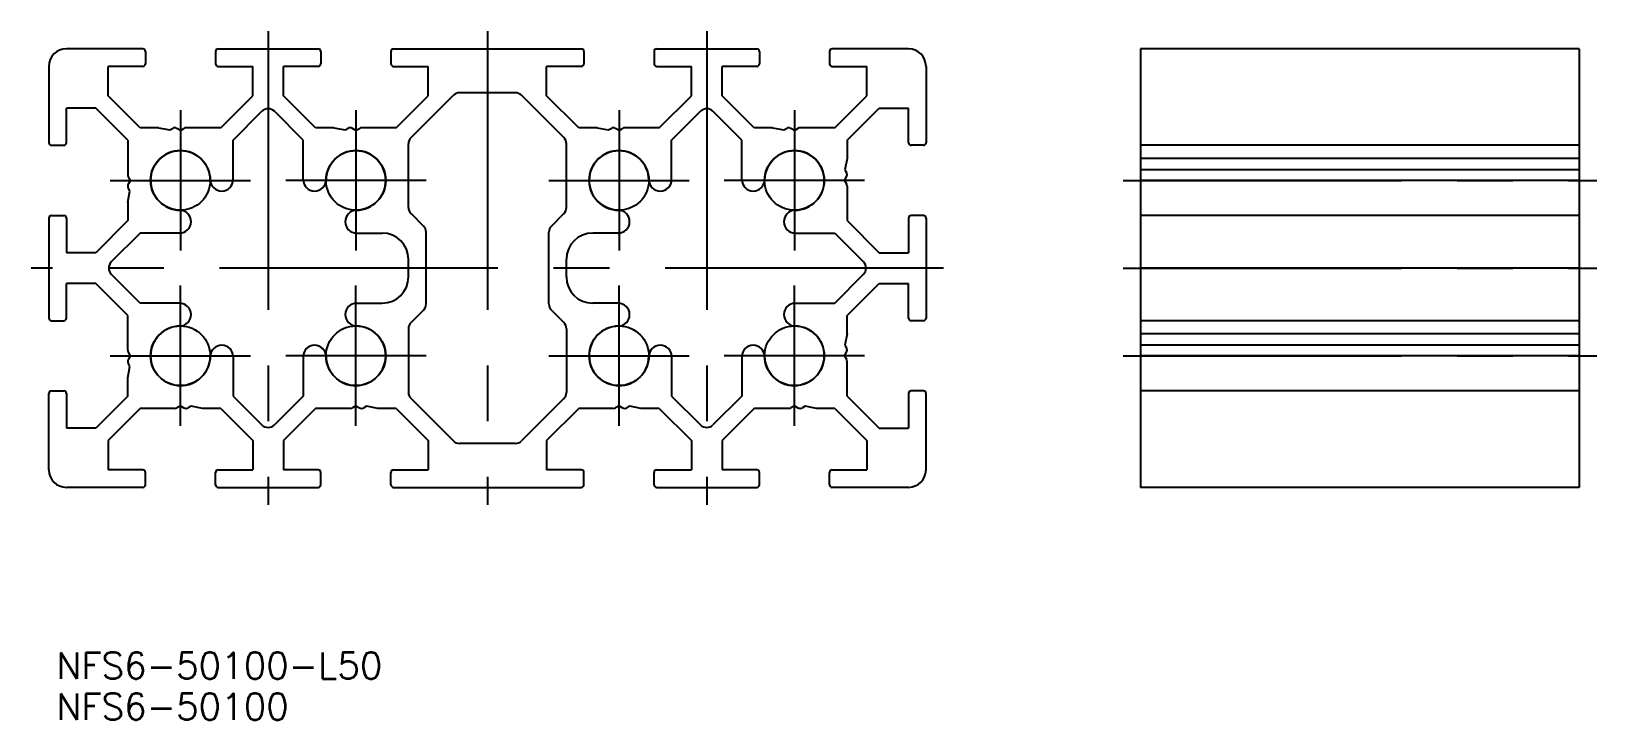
# Model space of a CAD drawing. Extents: x -52 to 126, y -51 to 27.
import ezdxf

# ---------------------------------------------------------------- set-up
doc = ezdxf.new("R2010")
doc.units = 0
doc.linetypes.add('CENTER', pattern=[50.8, 31.75, -6.35, 6.35, -6.35])
doc.linetypes.add('PHANTOM', pattern=[63.5, 31.75, -6.35, 6.35, -6.35, 6.35, -6.35])
doc.layers.get('0').update_dxf_attribs({"linetype": 'CONTINUOUS'})
doc.layers.add('CENTER', color=1, linetype='CENTER')
doc.styles.get("Standard").update_dxf_attribs({"font": 'txt.shx', "height": 3, "bigfont": 'bigfont.shx'})

# ---------------------------------------------------------------- blocks, each defined once
blk = doc.blocks.new('*U2')
at = {"color": 7, "linetype": 'CONTINUOUS'}
blk.add_text('NFS6-50100-L50', height=3, dxfattribs=at).set_placement((-49.13, -46.82))
blk = doc.blocks.new('*U3')
at = {"color": 7, "linetype": 'CONTINUOUS'}
blk.add_text('NFS6-50100', height=3, dxfattribs=at).set_placement((-49.13, -51.49))

msp = doc.modelspace()

# ---------------------------------------------------------------- linework, layer by layer
at = {"color": 7, "linetype": 'CONTINUOUS'}
for p, q in [((-39.3, 25), (-48, 25)), ((-30.7, 25), (-19.3, 25)), ((-10.7, 25), (10.7, 25)), ((19.3, 25), (30.7, 25)), ((48, 25), (39.3, 25)), ((124.46, 25), (74.46, 25)), ((74.46, 25), (74.46, -25)), ((124.46, 25), (124.46, -25)), ((-39, 24.7), (-39, 23.3)), ((-31, 24.7), (-31, 23.3)), ((-19, 24.7), (-19, 23.3)), ((-11, 24.7), (-11, 23.3)), ((11, 24.7), (11, 23.3)), ((19, 24.7), (19, 23.3)), ((31, 24.7), (31, 23.3)), ((39, 24.7), (39, 23.3)), ((-50, 23), (-50, 14.3)), ((-43.25, 19.66), (-43.25, 23)), ((-39.3, 23), (-43.25, 23)), ((-30.7, 23), (-26.75, 23)), ((-26.75, 19.66), (-26.75, 23)), ((-23.25, 19.66), (-23.25, 23)), ((-19.3, 23), (-23.25, 23)), ((-10.7, 23), (-6.75, 23)), ((-6.75, 19.66), (-6.75, 23)), ((6.75, 19.66), (6.75, 23)), ((10.7, 23), (6.75, 23)), ((19.3, 23), (23.25, 23)), ((23.25, 19.66), (23.25, 23)), ((26.75, 19.66), (26.75, 23)), ((30.7, 23), (26.75, 23)), ((39.3, 23), (43.25, 23)), ((43.25, 19.66), (43.25, 23)), ((50, 23), (50, 14.3)), ((-39.59, 16), (-43.25, 19.66)), ((-30.41, 16), (-26.75, 19.66)), ((-19.59, 16), (-23.25, 19.66)), ((-10.41, 16), (-6.75, 19.66)), ((-8.71, 14.88), (-3.88, 19.71)), ((3.17, 20), (-3.17, 20)), ((8.71, 14.88), (3.88, 19.71)), ((10.41, 16), (6.75, 19.66)), ((19.59, 16), (23.25, 19.66)), ((30.41, 16), (26.75, 19.66)), ((39.59, 16), (43.25, 19.66)), ((-44.66, 18.25), (-48, 18.25)), ((-48, 14.3), (-48, 18.25)), ((-41, 14.59), (-44.66, 18.25)), ((-29, 14.59), (-25.71, 17.88)), ((-21, 14.59), (-24.29, 17.88)), ((21, 14.59), (24.29, 17.88)), ((29, 14.59), (25.71, 17.88)), ((41, 14.59), (44.66, 18.25)), ((44.66, 18.25), (48, 18.25)), ((48, 14.3), (48, 18.25)), ((-41, 14.59), (-41, 10.65)), ((-37.5, 16), (-39.59, 16)), ((-37.5, 16), (-36.22, 15.75)), ((-36.22, 15.75), (-35.9, 15.93)), ((-35, 15.7), (-35.4, 15.93)), ((-35, 15.7), (-34.6, 15.93)), ((-30.41, 16), (-34.35, 16)), ((-29, 10.09), (-29, 14.59)), ((-21, 10.09), (-21, 14.59)), ((-17.5, 16), (-19.59, 16)), ((-17.5, 16), (-16.22, 15.75)), ((-16.22, 15.75), (-15.9, 15.93)), ((-15, 15.7), (-15.4, 15.93)), ((-15, 15.7), (-14.6, 15.93)), ((-10.41, 16), (-14.35, 16)), ((12.5, 16), (10.41, 16)), ((12.5, 16), (13.78, 15.75)), ((13.78, 15.75), (14.1, 15.93)), ((15, 15.7), (14.6, 15.93)), ((15, 15.7), (15.4, 15.93)), ((19.59, 16), (15.65, 16)), ((21, 10.09), (21, 14.59)), ((29, 10.09), (29, 14.59)), ((32.5, 16), (30.41, 16)), ((32.5, 16), (33.78, 15.75)), ((33.78, 15.75), (34.1, 15.93)), ((35, 15.7), (34.6, 15.93)), ((35, 15.7), (35.4, 15.93)), ((39.59, 16), (35.65, 16)), ((41, 14.59), (41, 12.5)), ((-49.7, 14), (-48.3, 14)), ((-9, 6.91), (-9, 14.17)), ((9, 6.91), (9, 14.17)), ((41, 12.5), (40.75, 11.22)), ((49.7, 14), (48.3, 14)), ((124.46, 14), (74.46, 14)), ((124.46, 12.5), (74.46, 12.5)), ((40.75, 11.22), (40.93, 10.9)), ((124.46, 11.22), (74.46, 11.22)), ((-40.7, 10), (-40.93, 10.4)), ((-40.7, 10), (-40.93, 9.6)), ((-40.75, 8.78), (-40.93, 9.1)), ((40.7, 10), (40.93, 10.4)), ((40.7, 10), (40.93, 9.6)), ((41, 9.35), (41, 5.41)), ((124.46, 10), (74.46, 10)), ((-41, 7.5), (-40.75, 8.78)), ((-41, 7.5), (-41, 5.41)), ((-50, 5.7), (-50, -5.7)), ((-49.7, 6), (-48.3, 6)), ((-48, 5.7), (-48, 1.75)), ((-41, 5.41), (-44.66, 1.75)), ((-8.71, 6.21), (-7.29, 4.79)), ((8.71, 6.21), (7.29, 4.79)), ((41, 5.41), (44.66, 1.75)), ((48, 5.7), (48, 1.75)), ((49.7, 6), (48.3, 6)), ((50, 5.7), (50, -5.7)), ((124.46, 6), (74.46, 6)), ((-39.59, 4), (-42.88, 0.71)), ((-35.09, 4), (-39.59, 4)), ((-14.91, 4), (-12, 4)), ((-7, -4.09), (-7, 4.09)), ((7, -4.09), (7, 4.09)), ((14.91, 4), (12, 4)), ((35.09, 4), (39.59, 4)), ((39.59, 4), (42.88, 0.71)), ((-44.66, 1.75), (-48, 1.75)), ((-9, -1), (-9, 1)), ((9, -1), (9, 1)), ((44.66, 1.75), (48, 1.75)), ((124.46, 0), (74.46, 0)), ((-44.66, -1.75), (-48, -1.75)), ((-48, -5.7), (-48, -1.75)), ((-41, -5.41), (-44.66, -1.75)), ((-39.59, -4), (-42.88, -0.71)), ((39.59, -4), (42.88, -0.71)), ((41, -5.41), (44.66, -1.75)), ((44.66, -1.75), (48, -1.75)), ((48, -5.7), (48, -1.75)), ((-35.09, -4), (-39.59, -4)), ((-14.91, -4), (-12, -4)), ((-8.71, -6.21), (-7.29, -4.79)), ((8.71, -6.21), (7.29, -4.79)), ((14.91, -4), (12, -4)), ((35.09, -4), (39.59, -4)), ((-49.7, -6), (-48.3, -6)), ((-41, -9.35), (-41, -5.41)), ((-9, -6.91), (-9, -14.17)), ((9, -6.91), (9, -14.17)), ((41, -7.5), (41, -5.41)), ((49.7, -6), (48.3, -6)), ((124.46, -6), (74.46, -6)), ((41, -7.5), (40.75, -8.78)), ((40.75, -8.78), (40.93, -9.1)), ((124.46, -7.5), (74.46, -7.5)), ((124.46, -8.78), (74.46, -8.78)), ((-40.7, -10), (-40.93, -9.6)), ((-40.7, -10), (-40.93, -10.4)), ((-29, -10.09), (-29, -14.59)), ((-21, -10.09), (-21, -14.59)), ((21, -10.09), (21, -14.59)), ((29, -10.09), (29, -14.59)), ((40.7, -10), (40.93, -9.6)), ((40.7, -10), (40.93, -10.4)), ((41, -14.59), (41, -10.65)), ((124.46, -10), (74.46, -10)), ((-41, -12.5), (-40.75, -11.22)), ((-40.75, -11.22), (-40.93, -10.9)), ((-49.7, -14), (-48.3, -14)), ((-41, -14.59), (-41, -12.5)), ((49.7, -14), (48.3, -14)), ((124.46, -14), (74.46, -14)), ((-50, -23), (-50, -14.3)), ((-48, -14.3), (-48, -18.25)), ((-41, -14.59), (-44.66, -18.25)), ((-39.59, -16), (-43.25, -19.66)), ((-35.65, -16), (-39.59, -16)), ((-35, -15.7), (-35.4, -15.93)), ((-35, -15.7), (-34.6, -15.93)), ((-33.78, -15.75), (-34.1, -15.93)), ((-32.5, -16), (-33.78, -15.75)), ((-30.41, -16), (-32.5, -16)), ((-30.41, -16), (-26.75, -19.66)), ((-29, -14.59), (-25.71, -17.88)), ((-21, -14.59), (-24.29, -17.88)), ((-19.59, -16), (-23.25, -19.66)), ((-15.65, -16), (-19.59, -16)), ((-15, -15.7), (-15.4, -15.93)), ((-15, -15.7), (-14.6, -15.93)), ((-13.78, -15.75), (-14.1, -15.93)), ((-12.5, -16), (-13.78, -15.75)), ((-10.41, -16), (-12.5, -16)), ((-10.41, -16), (-6.75, -19.66)), ((-8.71, -14.88), (-3.88, -19.71)), ((8.71, -14.88), (3.88, -19.71)), ((10.41, -16), (6.75, -19.66)), ((14.35, -16), (10.41, -16)), ((15, -15.7), (14.6, -15.93)), ((15, -15.7), (15.4, -15.93)), ((16.22, -15.75), (15.9, -15.93)), ((17.5, -16), (16.22, -15.75)), ((19.59, -16), (17.5, -16)), ((19.59, -16), (23.25, -19.66)), ((21, -14.59), (24.29, -17.88)), ((29, -14.59), (25.71, -17.88)), ((30.41, -16), (26.75, -19.66)), ((34.35, -16), (30.41, -16)), ((35, -15.7), (34.6, -15.93)), ((35, -15.7), (35.4, -15.93)), ((36.22, -15.75), (35.9, -15.93)), ((37.5, -16), (36.22, -15.75)), ((39.59, -16), (37.5, -16)), ((39.59, -16), (43.25, -19.66)), ((41, -14.59), (44.66, -18.25)), ((48, -14.3), (48, -18.25)), ((50, -23), (50, -14.3)), ((-44.66, -18.25), (-48, -18.25)), ((44.66, -18.25), (48, -18.25)), ((-43.25, -19.66), (-43.25, -23)), ((-26.75, -19.66), (-26.75, -23)), ((-23.25, -19.66), (-23.25, -23)), ((-6.75, -19.66), (-6.75, -23)), ((3.17, -20), (-3.17, -20)), ((6.75, -19.66), (6.75, -23)), ((23.25, -19.66), (23.25, -23)), ((26.75, -19.66), (26.75, -23)), ((43.25, -19.66), (43.25, -23)), ((-39.3, -23), (-43.25, -23)), ((-30.7, -23), (-26.75, -23)), ((-19.3, -23), (-23.25, -23)), ((-10.7, -23), (-6.75, -23)), ((10.7, -23), (6.75, -23)), ((19.3, -23), (23.25, -23)), ((30.7, -23), (26.75, -23)), ((39.3, -23), (43.25, -23)), ((-39, -24.7), (-39, -23.3)), ((-31, -24.7), (-31, -23.3)), ((-19, -24.7), (-19, -23.3)), ((-11, -24.7), (-11, -23.3)), ((11, -24.7), (11, -23.3)), ((19, -24.7), (19, -23.3)), ((31, -24.7), (31, -23.3)), ((39, -24.7), (39, -23.3)), ((-39.3, -25), (-48, -25)), ((-30.7, -25), (-19.3, -25)), ((-10.7, -25), (10.7, -25)), ((19.3, -25), (30.7, -25)), ((48, -25), (39.3, -25)), ((124.46, -25), (74.46, -25))]:
    msp.add_line(p, q, dxfattribs=at)
at = {"color": 3, "linetype": 'PHANTOM'}
for centre in [(-35, 10), (-15, 10), (15, 10), (35, 10), (-35, -10), (-15, -10), (15, -10), (35, -10)]:
    msp.add_circle(centre, 3.4, dxfattribs=at)
at = {"color": 7, "linetype": 'CONTINUOUS'}
for centre, radius, start, end in [((-48, 23), 2, 90, 180), ((-39.3, 24.7), 0.3, 0, 90), ((-30.7, 24.7), 0.3, 90, 180), ((-19.3, 24.7), 0.3, 0, 90), ((-10.7, 24.7), 0.3, 90, 180), ((10.7, 24.7), 0.3, 0, 90), ((19.3, 24.7), 0.3, 90, 180), ((30.7, 24.7), 0.3, 0, 90), ((39.3, 24.7), 0.3, 90, 180), ((48, 23), 2, 0, 90), ((-39.3, 23.3), 0.3, 270, 0), ((-30.7, 23.3), 0.3, 180, 270), ((-19.3, 23.3), 0.3, 270, 0), ((-10.7, 23.3), 0.3, 180, 270), ((10.7, 23.3), 0.3, 270, 0), ((19.3, 23.3), 0.3, 180, 270), ((30.7, 23.3), 0.3, 270, 0), ((39.3, 23.3), 0.3, 180, 270), ((-3.17, 19), 1, 90, 135), ((3.17, 19), 1, 45, 90), ((-25, 17.17), 1, 45, 135), ((25, 17.17), 1, 45, 135), ((-49.7, 14.3), 0.3, 180, 270), ((-48.3, 14.3), 0.3, 270, 0), ((-35.65, 15.5), 0.5, 60, 120), ((-34.35, 15.5), 0.5, 90, 120), ((-15.65, 15.5), 0.5, 60, 120), ((-14.35, 15.5), 0.5, 90, 120), ((-8, 14.17), 1, 135, 180), ((8, 14.17), 1, 0, 45), ((14.35, 15.5), 0.5, 60, 120), ((15.65, 15.5), 0.5, 90, 120), ((34.35, 15.5), 0.5, 60, 120), ((35.65, 15.5), 0.5, 90, 120), ((48.3, 14.3), 0.3, 180, 270), ((49.7, 14.3), 0.3, 270, 0), ((-35, 10), 3.4, 1.0608, 268.9392), ((-15, 10), 3.4, 271.0608, 178.9392), ((15, 10), 3.4, 1.0608, 268.9392), ((35, 10), 3.4, 271.0608, 178.9392), ((40.5, 10.65), 0.5, 330, 30), ((-40.5, 10.65), 0.5, 180, 210), ((-40.5, 9.35), 0.5, 150, 210), ((-30.3, 10.09), 1.3, 181.0608, 0), ((-19.7, 10.09), 1.3, 180, 358.9392), ((19.7, 10.09), 1.3, 181.0608, 0), ((30.3, 10.09), 1.3, 180, 358.9392), ((40.5, 9.35), 0.5, 0, 30), ((-49.7, 5.7), 0.3, 90, 180), ((-48.3, 5.7), 0.3, 0, 90), ((-35.09, 5.3), 1.3, 270, 88.9392), ((-14.91, 5.3), 1.3, 91.0608, 270), ((-8, 6.91), 1, 180, 225), ((8, 6.91), 1, 315, 0), ((14.91, 5.3), 1.3, 270, 88.9392), ((35.09, 5.3), 1.3, 91.0608, 270), ((48.3, 5.7), 0.3, 90, 180), ((49.7, 5.7), 0.3, 0, 90), ((-12, 1), 3, 0, 90), ((-8, 4.09), 1, 0, 45), ((8, 4.09), 1, 135, 180), ((12, 1), 3, 90, 180), ((-42.17, 0), 1, 135, 225), ((42.17, 0), 1, 315, 45), ((-12, -1), 3, 270, 0), ((12, -1), 3, 180, 270), ((-35.09, -5.3), 1.3, 271.0608, 90), ((-14.91, -5.3), 1.3, 90, 268.9392), ((-8, -4.09), 1, 315, 0), ((8, -4.09), 1, 180, 225), ((14.91, -5.3), 1.3, 271.0608, 90), ((35.09, -5.3), 1.3, 90, 268.9392), ((-49.7, -5.7), 0.3, 180, 270), ((-48.3, -5.7), 0.3, 270, 0), ((-35, -10), 3.4, 91.0608, 358.9392), ((-15, -10), 3.4, 181.0608, 88.9392), ((-8, -6.91), 1, 135, 180), ((8, -6.91), 1, 0, 45), ((15, -10), 3.4, 91.0608, 358.9392), ((35, -10), 3.4, 181.0608, 88.9392), ((48.3, -5.7), 0.3, 180, 270), ((49.7, -5.7), 0.3, 270, 0), ((-30.3, -10.09), 1.3, 360, 178.9392), ((-19.7, -10.09), 1.3, 1.0608, 180), ((19.7, -10.09), 1.3, 360, 178.9392), ((30.3, -10.09), 1.3, 1.0608, 180), ((-40.5, -9.35), 0.5, 180, 210), ((-40.5, -10.65), 0.5, 150, 210), ((40.5, -9.35), 0.5, 330, 30), ((40.5, -10.65), 0.5, 0, 30), ((-49.7, -14.3), 0.3, 90, 180), ((-48.3, -14.3), 0.3, 0, 90), ((-8, -14.17), 1, 180, 225), ((8, -14.17), 1, 315, 0), ((48.3, -14.3), 0.3, 90, 180), ((49.7, -14.3), 0.3, 0, 90), ((-35.65, -15.5), 0.5, 270, 300), ((-34.35, -15.5), 0.5, 240, 300), ((-15.65, -15.5), 0.5, 270, 300), ((-14.35, -15.5), 0.5, 240, 300), ((14.35, -15.5), 0.5, 270, 300), ((15.65, -15.5), 0.5, 240, 300), ((34.35, -15.5), 0.5, 270, 300), ((35.65, -15.5), 0.5, 240, 300), ((-25, -17.17), 1, 225, 315), ((25, -17.17), 1, 225, 315), ((-3.17, -19), 1, 225, 270), ((3.17, -19), 1, 270, 315), ((-48, -23), 2, 180, 270), ((-39.3, -23.3), 0.3, 0, 90), ((-30.7, -23.3), 0.3, 90, 180), ((-19.3, -23.3), 0.3, 0, 90), ((-10.7, -23.3), 0.3, 90, 180), ((10.7, -23.3), 0.3, 0, 90), ((19.3, -23.3), 0.3, 90, 180), ((30.7, -23.3), 0.3, 0, 90), ((39.3, -23.3), 0.3, 90, 180), ((48, -23), 2, 270, 0), ((-39.3, -24.7), 0.3, 270, 0), ((-30.7, -24.7), 0.3, 180, 270), ((-19.3, -24.7), 0.3, 270, 0), ((-10.7, -24.7), 0.3, 180, 270), ((10.7, -24.7), 0.3, 270, 0), ((19.3, -24.7), 0.3, 180, 270), ((30.7, -24.7), 0.3, 270, 0), ((39.3, -24.7), 0.3, 180, 270)]:
    msp.add_arc(centre, radius, start, end, dxfattribs=at)
at = {"layer": 'CENTER', "color": 1, "linetype": 'CENTER'}
for p, q in [((-25, 27), (-25, -27)), ((0, 27), (0, -27)), ((25, 27), (25, -27)), ((-35, 18), (-35, 2)), ((-15, 18), (-15, 2)), ((15, 18), (15, 2)), ((35, 18), (35, 2)), ((-43, 10), (-27, 10)), ((-7, 10), (-23, 10)), ((7, 10), (23, 10)), ((43, 10), (27, 10)), ((72.46, 10), (126.46, 10)), ((52, 0), (-52, 0)), ((72.46, 0), (126.46, 0)), ((-35, -18), (-35, -2)), ((-15, -18), (-15, -2)), ((15, -18), (15, -2)), ((35, -18), (35, -2)), ((-43, -10), (-27, -10)), ((-7, -10), (-23, -10)), ((7, -10), (23, -10)), ((43, -10), (27, -10)), ((72.46, -10), (126.46, -10))]:
    msp.add_line(p, q, dxfattribs=at)

# ---------------------------------------------------------------- block references
at = {"color": 7, "linetype": 'CONTINUOUS'}
for name in ['*U2', '*U3']:
    msp.add_blockref(name, (0, 0), dxfattribs=at)

doc.saveas('drawing.dxf')
